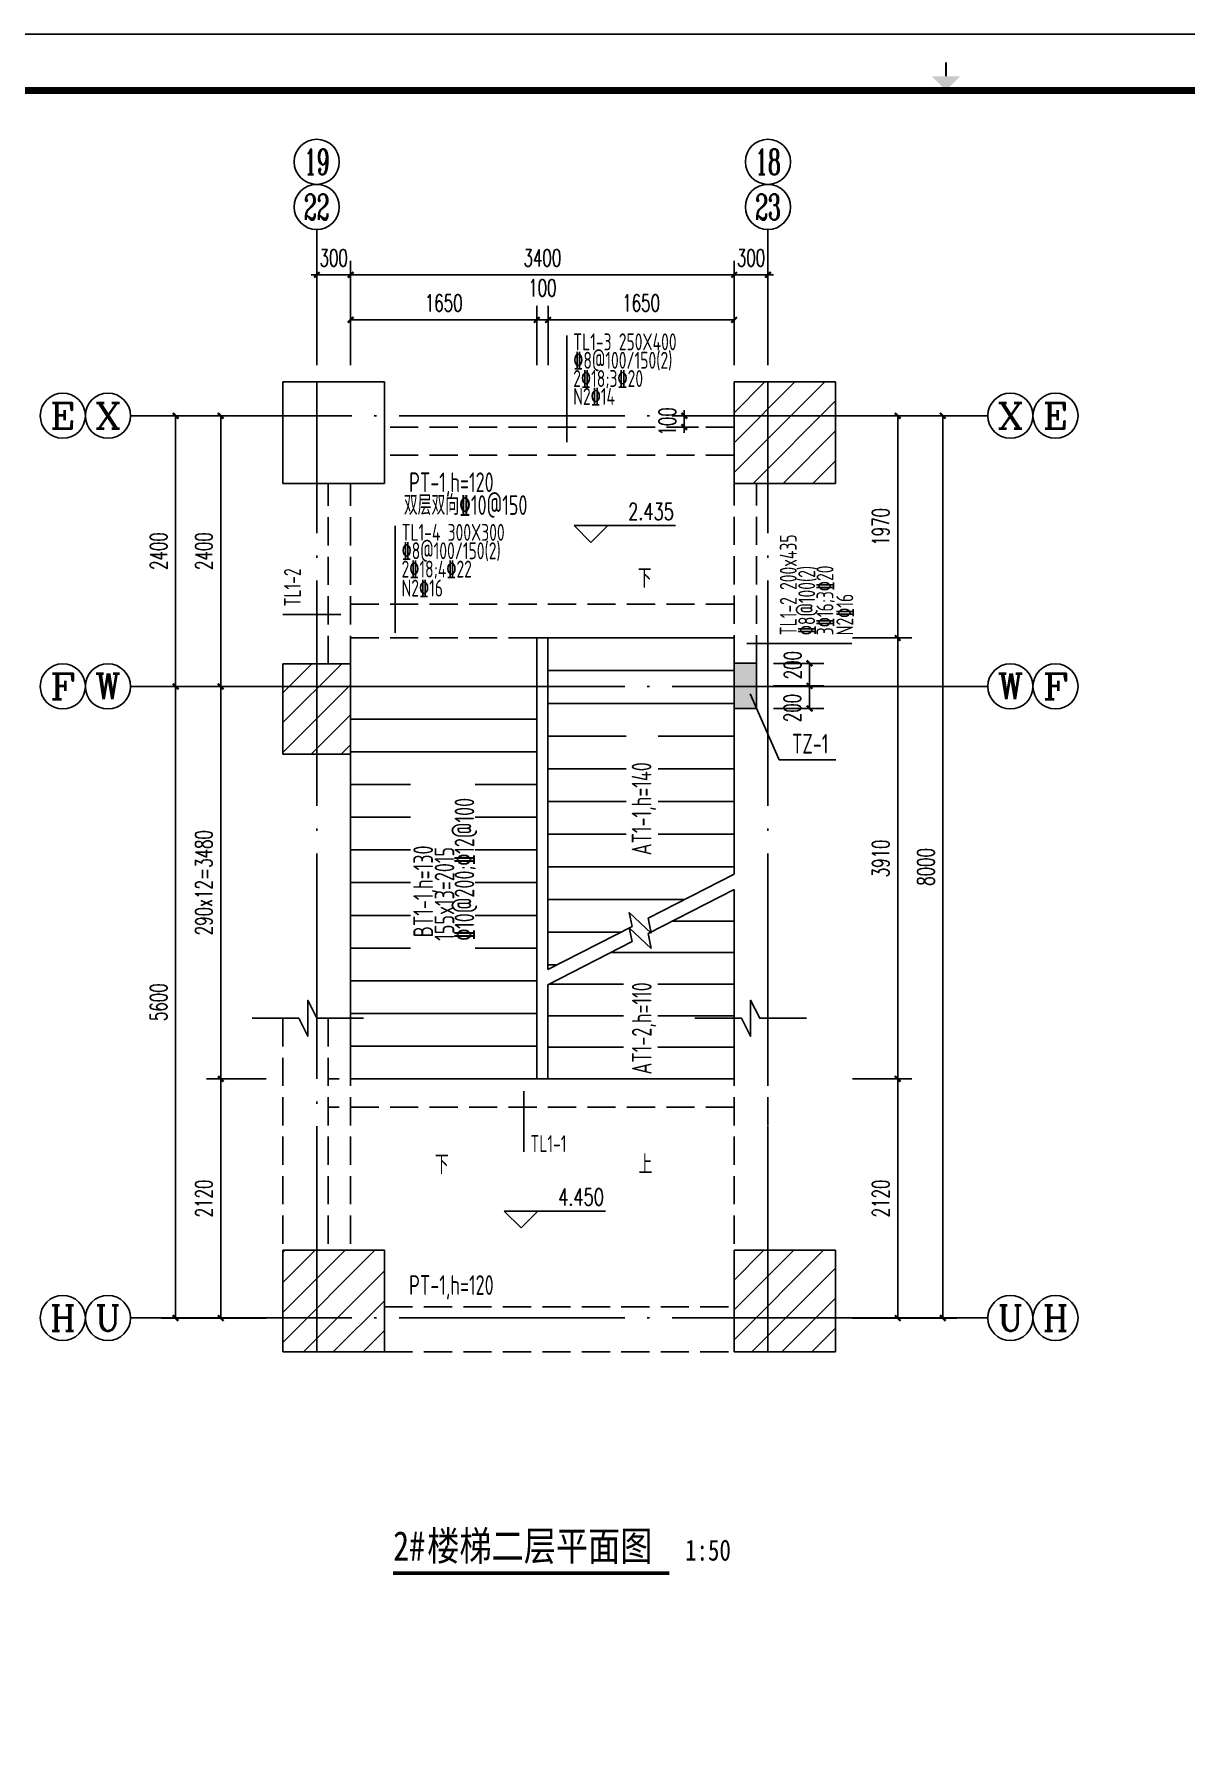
# Model space of a CAD drawing. Extents: x 239268 to 489116, y -316056 to -246175.
# Drawn here: x 275793 to 286004, y -296427 to -281302 of the extents above; entities that cross this region are included whole.
import ezdxf
from ezdxf.enums import TextEntityAlignment as Align

# ---------------------------------------------------------------- set-up
doc = ezdxf.new("R2010")
doc.units = 0
doc.header["$LTSCALE"] = 1000
doc.header["$MEASUREMENT"] = 0
doc.linetypes.add('DASH', pattern=[0.35, 0.25, -0.1])
doc.linetypes.add('DOTE', pattern=[2.42, 2, -0.2, 0.02, -0.2])
doc.layers.get('0').update_dxf_attribs({"linetype": 'CONTINUOUS'})
doc.layers.get('Defpoints').update_dxf_attribs({"color": 6, "linetype": 'CONTINUOUS'})
for name, color, linetype in [('3-ban', 84, 'CONTINUOUS'), ('3-HATCH', 8, 'CONTINUOUS'), ('3-liang-rein', 54, 'CONTINUOUS'), ('3-liang-s', 120, 'CONTINUOUS'), ('3-liang-s-1', 44, 'CONTINUOUS'), ('3-liang-xu', 120, 'DASH'), ('AXIS', 3, 'CONTINUOUS'), ('AXIS_TEXT', 7, 'CONTINUOUS'), ('COLUMN', 2, 'CONTINUOUS'), ('DIM_ELEV', 3, 'CONTINUOUS'), ('DIM_SYMB', 3, 'CONTINUOUS'), ('DOTE', 26, 'DOTE'), ('PUB_TEXT', 7, 'CONTINUOUS'), ('STAIR', 4, 'CONTINUOUS'), ('图框', 85, 'CONTINUOUS')]:
    doc.layers.add(name, color=color, linetype=linetype)
doc.styles.add('_TCH_AXIS', font='COMPLEX', dxfattribs={"bigfont": 'GBCBIG'})
doc.styles.add('_TCH_DIM', font='SIMPLEX', dxfattribs={"bigfont": 'GBCBIG'})
doc.styles.add('COMPLEX', font='COMPLEX')
doc.styles.add('DIM_FONT', font='SIMPLEX.shx', dxfattribs={"width": 0.65})
doc.styles.add('TSSD_Rein', font='Tssdeng.shx', dxfattribs={"width": 0.7, "bigfont": 'hztxt.shx'})
doc.styles.add('房间名称', font='SIMHEI.TTF', dxfattribs={"width": 0.8})
doc.dimstyles.new('DIMN50', dxfattribs={"dimscale": 0.5, "dimtxt": 300, "dimasz": 100, "dimexe": 250, "dimexo": 300, "dimgap": 150, "dimtad": 1, "dimdec": 0, "dimzin": 0, "dimdsep": 46, "dimtxsty": 'DIM_FONT', "dimblk": 'ARCHTICK', "dimcen": 0.09, "dimclrt": 7, "dimazin": 2, "dimtfac": 1, "dimtdec": 0, "dimtix": 1, "dimtmove": 2, "dimatfit": 3, "dimfxl": 0, "dimtolj": 1, "dimtzin": 0, "dimarcsym": 0})

# ---------------------------------------------------------------- blocks, each defined once
blk = doc.blocks.new('_ArchTick')
at = {"color": 0, "linetype": 'ByBlock', "const_width": 0.4}
blk.add_lwpolyline([(-0.5, -0.5), (0.5, 0.5)], dxfattribs=at)
blk = doc.blocks.new('*D566')
at = {"layer": 'AXIS', "color": 0, "lineweight": -2}
for p, q in [((277849, -290566), (277322, -290566)), ((277447, -292686), (277447, -290566)), ((277849, -292686), (277322, -292686))]:
    blk.add_line(p, q, dxfattribs=at)
at = {"layer": 'Defpoints', "color": 0}
for p in [(277447, -290566), (277999, -290566), (277999, -292686)]:
    blk.add_point(p, dxfattribs=at)
at = {"layer": 'AXIS', "color": 0, "lineweight": -2, "xscale": 50, "yscale": 50, "zscale": 50}
for p, rotation in [((277447, -290566), 90), ((277447, -292686), 270)]:
    blk.add_blockref('_ArchTick', p, dxfattribs=dict(at, rotation=rotation))
at = {"layer": 'AXIS', "color": 7, "insert": (277297, -291626), "char_height": 150, "attachment_point": 5, "rotation": 90, "style": 'DIM_FONT'}
blk.add_mtext('\\A1;2120', dxfattribs=at)
blk = doc.blocks.new('*D567')
at = {"layer": 'AXIS', "color": 0, "lineweight": -2}
for p, q in [((277849, -287086), (277322, -287086)), ((277447, -290566), (277447, -287086)), ((277849, -290566), (277322, -290566))]:
    blk.add_line(p, q, dxfattribs=at)
at = {"layer": 'Defpoints', "color": 0}
for p in [(277447, -287086), (277999, -287086), (277999, -290566)]:
    blk.add_point(p, dxfattribs=at)
at = {"layer": 'AXIS', "color": 0, "lineweight": -2, "xscale": 50, "yscale": 50, "zscale": 50}
for p, rotation in [((277447, -287086), 90), ((277447, -290566), 270)]:
    blk.add_blockref('_ArchTick', p, dxfattribs=dict(at, rotation=rotation))
at = {"layer": 'AXIS', "color": 7, "insert": (277297, -288826), "char_height": 150, "attachment_point": 5, "rotation": 90, "style": 'DIM_FONT'}
blk.add_mtext('\\A1;290x12=3480', dxfattribs=at)
blk = doc.blocks.new('*D568')
at = {"layer": 'AXIS', "color": 0, "lineweight": -2}
for p, q in [((277849, -284686), (277322, -284686)), ((277447, -287086), (277447, -284686)), ((277849, -287086), (277322, -287086))]:
    blk.add_line(p, q, dxfattribs=at)
at = {"layer": 'Defpoints', "color": 0}
for p in [(277447, -284686), (277999, -284686), (277999, -287086)]:
    blk.add_point(p, dxfattribs=at)
at = {"layer": 'AXIS', "color": 0, "lineweight": -2, "xscale": 50, "yscale": 50, "zscale": 50}
for p, rotation in [((277447, -284686), 90), ((277447, -287086), 270)]:
    blk.add_blockref('_ArchTick', p, dxfattribs=dict(at, rotation=rotation))
at = {"layer": 'AXIS', "color": 7, "insert": (277297, -285886), "char_height": 150, "attachment_point": 5, "rotation": 90, "style": 'DIM_FONT'}
blk.add_mtext('\\A1;2400', dxfattribs=at)
blk = doc.blocks.new('*D569')
at = {"layer": 'AXIS', "color": 0, "lineweight": -2}
for p, q in [((277849, -287086), (276922, -287086)), ((277047, -292686), (277047, -287086)), ((277849, -292686), (276922, -292686))]:
    blk.add_line(p, q, dxfattribs=at)
at = {"layer": 'Defpoints', "color": 0}
for p in [(277047, -287086), (277999, -287086), (277999, -292686)]:
    blk.add_point(p, dxfattribs=at)
at = {"layer": 'AXIS', "color": 0, "lineweight": -2, "xscale": 50, "yscale": 50, "zscale": 50}
for p, rotation in [((277047, -287086), 90), ((277047, -292686), 270)]:
    blk.add_blockref('_ArchTick', p, dxfattribs=dict(at, rotation=rotation))
at = {"layer": 'AXIS', "color": 7, "insert": (276897, -289886), "char_height": 150, "attachment_point": 5, "rotation": 90, "style": 'DIM_FONT'}
blk.add_mtext('\\A1;5600', dxfattribs=at)
blk = doc.blocks.new('*D570')
at = {"layer": 'AXIS', "color": 0, "lineweight": -2}
for p, q in [((277849, -284686), (276922, -284686)), ((277047, -287086), (277047, -284686)), ((277849, -287086), (276922, -287086))]:
    blk.add_line(p, q, dxfattribs=at)
at = {"layer": 'Defpoints', "color": 0}
for p in [(277047, -284686), (277999, -284686), (277999, -287086)]:
    blk.add_point(p, dxfattribs=at)
at = {"layer": 'AXIS', "color": 0, "lineweight": -2, "xscale": 50, "yscale": 50, "zscale": 50}
for p, rotation in [((277047, -284686), 90), ((277047, -287086), 270)]:
    blk.add_blockref('_ArchTick', p, dxfattribs=dict(at, rotation=rotation))
at = {"layer": 'AXIS', "color": 7, "insert": (276897, -285886), "char_height": 150, "attachment_point": 5, "rotation": 90, "style": 'DIM_FONT'}
blk.add_mtext('\\A1;2400', dxfattribs=at)
blk = doc.blocks.new('*D571')
at = {"layer": 'AXIS', "color": 0, "lineweight": -2}
for p, q in [((278599, -284236), (278599, -283711)), ((280249, -284236), (280249, -283711)), ((278599, -283836), (280249, -283836))]:
    blk.add_line(p, q, dxfattribs=at)
at = {"layer": 'Defpoints', "color": 0}
for p in [(280249, -283836), (278599, -284386), (280249, -284386)]:
    blk.add_point(p, dxfattribs=at)
at = {"layer": 'AXIS', "color": 0, "lineweight": -2, "xscale": 50, "yscale": 50, "zscale": 50, "rotation": 180}
blk.add_blockref('_ArchTick', (278599, -283836), dxfattribs=at)
at = {"layer": 'AXIS', "color": 0, "lineweight": -2, "xscale": 50, "yscale": 50, "zscale": 50}
blk.add_blockref('_ArchTick', (280249, -283836), dxfattribs=at)
at = {"layer": 'AXIS', "color": 7, "insert": (279424, -283686), "char_height": 150, "attachment_point": 5, "style": 'DIM_FONT'}
blk.add_mtext('\\A1;1650', dxfattribs=at)
blk = doc.blocks.new('*D572')
at = {"layer": 'AXIS', "color": 0, "lineweight": -2}
for p, q in [((280249, -284236), (280249, -283711)), ((280349, -284236), (280349, -283711)), ((280249, -283836), (280199, -283836)), ((280249, -283836), (280349, -283836)), ((280349, -283836), (280399, -283836))]:
    blk.add_line(p, q, dxfattribs=at)
at = {"layer": 'Defpoints', "color": 0}
for p in [(280349, -283836), (280249, -284386), (280349, -284386)]:
    blk.add_point(p, dxfattribs=at)
at = {"layer": 'AXIS', "color": 0, "lineweight": -2, "xscale": 50, "yscale": 50, "zscale": 50}
blk.add_blockref('_ArchTick', (280249, -283836), dxfattribs=at)
at = {"layer": 'AXIS', "color": 0, "lineweight": -2, "xscale": 50, "yscale": 50, "zscale": 50, "rotation": 180}
blk.add_blockref('_ArchTick', (280349, -283836), dxfattribs=at)
at = {"layer": 'AXIS', "color": 7, "insert": (280299, -283552), "char_height": 150, "attachment_point": 5, "style": 'DIM_FONT'}
blk.add_mtext('\\A1;100', dxfattribs=at)
blk = doc.blocks.new('*D573')
at = {"layer": 'AXIS', "color": 0, "lineweight": -2}
for p, q in [((280349, -284236), (280349, -283711)), ((281999, -284236), (281999, -283711)), ((280349, -283836), (281999, -283836))]:
    blk.add_line(p, q, dxfattribs=at)
at = {"layer": 'Defpoints', "color": 0}
for p in [(281999, -283836), (280349, -284386), (281999, -284386)]:
    blk.add_point(p, dxfattribs=at)
at = {"layer": 'AXIS', "color": 0, "lineweight": -2, "xscale": 50, "yscale": 50, "zscale": 50, "rotation": 180}
blk.add_blockref('_ArchTick', (280349, -283836), dxfattribs=at)
at = {"layer": 'AXIS', "color": 0, "lineweight": -2, "xscale": 50, "yscale": 50, "zscale": 50}
blk.add_blockref('_ArchTick', (281999, -283836), dxfattribs=at)
at = {"layer": 'AXIS', "color": 7, "insert": (281174, -283686), "char_height": 150, "attachment_point": 5, "style": 'DIM_FONT'}
blk.add_mtext('\\A1;1650', dxfattribs=at)
blk = doc.blocks.new('*D574')
at = {"layer": 'AXIS', "color": 0, "lineweight": -2}
for p, q in [((278299, -283436), (278249, -283436)), ((278299, -284236), (278299, -283311)), ((278299, -283436), (278599, -283436)), ((278599, -284236), (278599, -283311)), ((278599, -283436), (278649, -283436))]:
    blk.add_line(p, q, dxfattribs=at)
at = {"layer": 'Defpoints', "color": 0}
for p in [(278599, -283436), (278299, -284386), (278599, -284386)]:
    blk.add_point(p, dxfattribs=at)
at = {"layer": 'AXIS', "color": 0, "lineweight": -2, "xscale": 50, "yscale": 50, "zscale": 50}
blk.add_blockref('_ArchTick', (278299, -283436), dxfattribs=at)
at = {"layer": 'AXIS', "color": 0, "lineweight": -2, "xscale": 50, "yscale": 50, "zscale": 50, "rotation": 180}
blk.add_blockref('_ArchTick', (278599, -283436), dxfattribs=at)
at = {"layer": 'AXIS', "color": 7, "insert": (278449, -283286), "char_height": 150, "attachment_point": 5, "style": 'DIM_FONT'}
blk.add_mtext('\\A1;300', dxfattribs=at)
blk = doc.blocks.new('*D575')
at = {"layer": 'AXIS', "color": 0, "lineweight": -2}
for p, q in [((278599, -284236), (278599, -283311)), ((278599, -283436), (281999, -283436)), ((281999, -284236), (281999, -283311))]:
    blk.add_line(p, q, dxfattribs=at)
at = {"layer": 'Defpoints', "color": 0}
for p in [(281999, -283436), (278599, -284386), (281999, -284386)]:
    blk.add_point(p, dxfattribs=at)
at = {"layer": 'AXIS', "color": 0, "lineweight": -2, "xscale": 50, "yscale": 50, "zscale": 50, "rotation": 180}
blk.add_blockref('_ArchTick', (278599, -283436), dxfattribs=at)
at = {"layer": 'AXIS', "color": 0, "lineweight": -2, "xscale": 50, "yscale": 50, "zscale": 50}
blk.add_blockref('_ArchTick', (281999, -283436), dxfattribs=at)
at = {"layer": 'AXIS', "color": 7, "insert": (280299, -283286), "char_height": 150, "attachment_point": 5, "style": 'DIM_FONT'}
blk.add_mtext('\\A1;3400', dxfattribs=at)
blk = doc.blocks.new('*D576')
at = {"layer": 'AXIS', "color": 0, "lineweight": -2}
for p, q in [((281999, -283436), (281949, -283436)), ((281999, -284236), (281999, -283311)), ((281999, -283436), (282299, -283436)), ((282299, -284236), (282299, -283311)), ((282299, -283436), (282349, -283436))]:
    blk.add_line(p, q, dxfattribs=at)
at = {"layer": 'Defpoints', "color": 0}
for p in [(282299, -283436), (281999, -284386), (282299, -284386)]:
    blk.add_point(p, dxfattribs=at)
at = {"layer": 'AXIS', "color": 0, "lineweight": -2, "xscale": 50, "yscale": 50, "zscale": 50}
blk.add_blockref('_ArchTick', (281999, -283436), dxfattribs=at)
at = {"layer": 'AXIS', "color": 0, "lineweight": -2, "xscale": 50, "yscale": 50, "zscale": 50, "rotation": 180}
blk.add_blockref('_ArchTick', (282299, -283436), dxfattribs=at)
at = {"layer": 'AXIS', "color": 7, "insert": (282149, -283286), "char_height": 150, "attachment_point": 5, "style": 'DIM_FONT'}
blk.add_mtext('\\A1;300', dxfattribs=at)
blk = doc.blocks.new('*D466')
at = {"layer": 'AXIS', "color": 0, "lineweight": -2}
for p, q in [((283049, -290566), (283574, -290566)), ((283449, -292686), (283449, -290566)), ((283049, -292686), (283574, -292686))]:
    blk.add_line(p, q, dxfattribs=at)
at = {"layer": 'Defpoints', "color": 0}
for p in [(282899, -290566), (283449, -290566), (282899, -292686)]:
    blk.add_point(p, dxfattribs=at)
at = {"layer": 'AXIS', "color": 0, "lineweight": -2, "xscale": 50, "yscale": 50, "zscale": 50}
for p, rotation in [((283449, -290566), 90), ((283449, -292686), 270)]:
    blk.add_blockref('_ArchTick', p, dxfattribs=dict(at, rotation=rotation))
at = {"layer": 'AXIS', "color": 7, "insert": (283299, -291626), "char_height": 150, "attachment_point": 5, "rotation": 90, "style": 'DIM_FONT'}
blk.add_mtext('\\A1;2120', dxfattribs=at)
blk = doc.blocks.new('*D467')
at = {"layer": 'AXIS', "color": 0, "lineweight": -2}
for p, q in [((283049, -286656), (283574, -286656)), ((283449, -290566), (283449, -286656)), ((283049, -290566), (283574, -290566))]:
    blk.add_line(p, q, dxfattribs=at)
at = {"layer": 'Defpoints', "color": 0}
for p in [(282899, -286656), (283449, -286656), (282899, -290566)]:
    blk.add_point(p, dxfattribs=at)
at = {"layer": 'AXIS', "color": 0, "lineweight": -2, "xscale": 50, "yscale": 50, "zscale": 50}
for p, rotation in [((283449, -286656), 90), ((283449, -290566), 270)]:
    blk.add_blockref('_ArchTick', p, dxfattribs=dict(at, rotation=rotation))
at = {"layer": 'AXIS', "color": 7, "insert": (283299, -288611), "char_height": 150, "attachment_point": 5, "rotation": 90, "style": 'DIM_FONT'}
blk.add_mtext('\\A1;3910', dxfattribs=at)
blk = doc.blocks.new('*D468')
at = {"layer": 'AXIS', "color": 0, "lineweight": -2}
for p, q in [((283049, -284686), (283574, -284686)), ((283449, -286656), (283449, -284686)), ((283049, -286656), (283574, -286656))]:
    blk.add_line(p, q, dxfattribs=at)
at = {"layer": 'Defpoints', "color": 0}
for p in [(282899, -284686), (283449, -284686), (282899, -286656)]:
    blk.add_point(p, dxfattribs=at)
at = {"layer": 'AXIS', "color": 0, "lineweight": -2, "xscale": 50, "yscale": 50, "zscale": 50}
for p, rotation in [((283449, -284686), 90), ((283449, -286656), 270)]:
    blk.add_blockref('_ArchTick', p, dxfattribs=dict(at, rotation=rotation))
at = {"layer": 'AXIS', "color": 7, "insert": (283299, -285671), "char_height": 150, "attachment_point": 5, "rotation": 90, "style": 'DIM_FONT'}
blk.add_mtext('\\A1;1970', dxfattribs=at)
blk = doc.blocks.new('*D469')
at = {"layer": 'AXIS', "color": 0, "lineweight": -2}
for p, q in [((283049, -284686), (283974, -284686)), ((283849, -292686), (283849, -284686)), ((283049, -292686), (283974, -292686))]:
    blk.add_line(p, q, dxfattribs=at)
at = {"layer": 'Defpoints', "color": 0}
for p in [(282899, -284686), (283849, -284686), (282899, -292686)]:
    blk.add_point(p, dxfattribs=at)
at = {"layer": 'AXIS', "color": 0, "lineweight": -2, "xscale": 50, "yscale": 50, "zscale": 50}
for p, rotation in [((283849, -284686), 90), ((283849, -292686), 270)]:
    blk.add_blockref('_ArchTick', p, dxfattribs=dict(at, rotation=rotation))
at = {"layer": 'AXIS', "color": 7, "insert": (283699, -288686), "char_height": 150, "attachment_point": 5, "rotation": 90, "style": 'DIM_FONT'}
blk.add_mtext('\\A1;8000', dxfattribs=at)
blk = doc.blocks.new('_AXISO')
blk.add_circle((0, 0), 0.5)
at = {"layer": 'AXIS_TEXT', "style": 'COMPLEX', "width": 1.041667}
blk.add_attdef('A', text='', height=0.56, dxfattribs=at).set_placement((-0.25, -0.28), (0.25, -0.28), align=Align.FIT)
blk = doc.blocks.new('TJAD_TK_A1')
at = {"layer": '图框'}
blk.add_line((1341.38, 950.45), (500.38, 950.45), dxfattribs=at)
at = {"layer": '图框', "const_width": 0.3}
blk.add_lwpolyline([(920.88, 942.95), (920.88, 945.45)], dxfattribs=at)
at = {"layer": '图框', "const_width": 1.2}
blk.add_lwpolyline([(1331.38, 940.45), (525.38, 940.45), (525.38, 366.45), (1331.38, 366.45)], close=True, dxfattribs=at)
at = {"layer": '图框'}
blk.add_solid([(918.38, 942.95), (923.38, 942.95), (920.88, 940.45)], dxfattribs=at)
blk = doc.blocks.new('*D708')
at = {"layer": 'AXIS', "color": 0, "lineweight": -2}
for p, q in [((281557, -284686), (281557, -284636)), ((281509, -284686), (281682, -284686)), ((281509, -284786), (281682, -284786)), ((281557, -284686), (281557, -284786)), ((281557, -284786), (281557, -284836))]:
    blk.add_line(p, q, dxfattribs=at)
at = {"layer": 'Defpoints', "color": 0}
for p in [(281359, -284686), (281359, -284786), (281557, -284786)]:
    blk.add_point(p, dxfattribs=at)
at = {"layer": 'AXIS', "color": 0, "lineweight": -2, "xscale": 50, "yscale": 50, "zscale": 50}
for p, rotation in [((281557, -284686), 270), ((281557, -284786), 90)]:
    blk.add_blockref('_ArchTick', p, dxfattribs=dict(at, rotation=rotation))
at = {"layer": 'AXIS', "color": 7, "insert": (281407, -284736), "char_height": 150, "attachment_point": 5, "rotation": 90, "style": 'DIM_FONT'}
blk.add_mtext('\\A1;100', dxfattribs=at)
blk = doc.blocks.new('*D712')
at = {"layer": '3-liang-s', "color": 0, "lineweight": -2}
for p, q in [((282349, -286881), (282793, -286881)), ((282668, -286881), (282668, -287081)), ((282349, -287081), (282793, -287081))]:
    blk.add_line(p, q, dxfattribs=at)
at = {"layer": 'Defpoints', "color": 0}
for p in [(282199, -286881), (282199, -287081), (282668, -287081)]:
    blk.add_point(p, dxfattribs=at)
at = {"layer": '3-liang-s', "color": 0, "lineweight": -2, "xscale": 50, "yscale": 50, "zscale": 50}
for p, rotation in [((282668, -286881), 90), ((282668, -287081), 270)]:
    blk.add_blockref('_ArchTick', p, dxfattribs=dict(at, rotation=rotation))
at = {"layer": '3-liang-s', "color": 7, "insert": (282518, -286897), "char_height": 150, "attachment_point": 5, "rotation": 90, "style": 'DIM_FONT'}
blk.add_mtext('\\A1;200', dxfattribs=at)
blk = doc.blocks.new('*D713')
at = {"layer": '3-liang-s', "color": 0, "lineweight": -2}
for p, q in [((282349, -287081), (282793, -287081)), ((282668, -287081), (282668, -287281)), ((282348, -287281), (282793, -287281))]:
    blk.add_line(p, q, dxfattribs=at)
at = {"layer": 'Defpoints', "color": 0}
for p in [(282199, -287081), (282198, -287281), (282668, -287281)]:
    blk.add_point(p, dxfattribs=at)
at = {"layer": '3-liang-s', "color": 0, "lineweight": -2, "xscale": 50, "yscale": 50, "zscale": 50}
for p, rotation in [((282668, -287081), 90), ((282668, -287281), 270)]:
    blk.add_blockref('_ArchTick', p, dxfattribs=dict(at, rotation=rotation))
at = {"layer": '3-liang-s', "color": 7, "insert": (282515, -287277), "char_height": 150, "attachment_point": 5, "rotation": 90, "style": 'DIM_FONT'}
blk.add_mtext('\\A1;200', dxfattribs=at)

msp = doc.modelspace()

# ---------------------------------------------------------------- hatches: boundary and pattern name
at = {"layer": '3-HATCH'}
h = msp.add_hatch(dxfattribs=at)
h.set_pattern_fill('ANSI31', color=256, scale=1500, style=0)
h.paths.add_polyline_path([(282898.5, -284385.7), (281998.5, -284385.7), (281998.5, -285285.7), (282898.5, -285285.7)])
h = msp.add_hatch(dxfattribs=at)
h.set_pattern_fill('ANSI31', color=256, scale=1500, style=0)
h.set_pattern_definition([(45, (10945.33, 1e-08), (-132.58252, 132.58252), [])])
h.paths.add_polyline_path([(277998.5, -286885.7), (277998.5, -287685.7), (278598.5, -287685.7), (278598.5, -286885.7)])
msp.add_hatch(color=256, dxfattribs=at).paths.add_polyline_path([(281998.5, -287280.7), (282198.5, -287280.7), (282198.5, -286880.7), (281998.5, -286880.7)])
h = msp.add_hatch(dxfattribs=at)
h.set_pattern_fill('ANSI31', color=256, scale=1500, style=0)
h.paths.add_polyline_path([(278898.5, -292085.7), (277998.5, -292085.7), (277998.5, -292985.7), (278898.5, -292985.7)])
h = msp.add_hatch(dxfattribs=at)
h.set_pattern_fill('ANSI31', color=256, scale=1500, style=0)
h.paths.add_polyline_path([(282898.5, -292085.7), (281998.5, -292085.7), (281998.5, -292985.7), (282898.5, -292985.7)])

# ---------------------------------------------------------------- linework, layer by layer
at = {"layer": '3-ban'}
for p, q in [((282141.4, -287150.4), (282398.1, -287737.4)), ((282398.1, -287737.4), (282902.1, -287737.4))]:
    msp.add_line(p, q, dxfattribs=at)
at = {"layer": '3-liang-rein'}
for p, q in [((280514.7, -284920.3), (280514.7, -283973.5)), ((278992.5, -286609.4), (278992.5, -285662.7)), ((278512.4, -286449.2), (277998.2, -286449.2)), ((283043.5, -286704.5), (282112.8, -286704.5)), ((280135, -291211.4), (280135, -290674.4))]:
    msp.add_line(p, q, dxfattribs=at)
at = {"layer": '3-liang-s-1'}
for points in [[(278713.3, -290027.7), (278299, -290027.7), (278218.9, -289868.1), (278218.9, -290187.4), (278138.8, -290027.7), (277724.5, -290027.7)], [(282639.7, -290027.7), (282225.4, -290027.7), (282145.3, -289868.1), (282145.3, -290187.4), (282065.2, -290027.7), (281650.9, -290027.7)]]:
    msp.add_lwpolyline(points, dxfattribs=at)
at = {"layer": '3-liang-xu'}
for p, q in [((281998.5, -284785.7), (278898.5, -284785.7)), ((281998.5, -285035.7), (278898.5, -285035.7)), ((278398.5, -286885.7), (278398.5, -285285.7)), ((278598.5, -286885.7), (278598.5, -285285.7)), ((281998.5, -286880.7), (281998.5, -285285.7)), ((282198.5, -286880.7), (282198.5, -285285.7)), ((281998.5, -286355.7), (278598.5, -286355.7)), ((281998.5, -286655.7), (278598.5, -286655.7)), ((277998.5, -290027.7), (277998.5, -292085.7)), ((278398.5, -290027.7), (278398.5, -292085.7)), ((278598.5, -290027.7), (278598.5, -292085.7)), ((281998.5, -290027.7), (281998.5, -292085.7)), ((282298.5, -290027.7), (282298.5, -292085.7)), ((281998.5, -290565.7), (278398.5, -290565.7)), ((281998.5, -290815.7), (278398.5, -290815.7)), ((278898.5, -292585.7), (281998.5, -292585.7)), ((278898.5, -292985.7), (281998.5, -292985.7))]:
    msp.add_line(p, q, dxfattribs=at)
at = {"layer": 'AXIS'}
for p, q in [((278298.5, -282633.9), (278298.5, -282633.9)), ((282298.5, -282633.9), (282298.5, -282633.9)), ((278298.5, -284235.7), (278298.5, -283033.9)), ((282298.5, -284235.7), (282298.5, -283033.9)), ((276246.8, -284685.7), (276246.8, -284685.7)), ((277848.5, -284685.7), (276646.8, -284685.7)), ((283048.5, -284685.7), (284248.5, -284685.7)), ((284648.5, -284685.7), (284648.5, -284685.7)), ((276246.8, -287085.7), (276246.8, -287085.7)), ((277848.5, -287085.7), (276646.8, -287085.7)), ((283048.5, -287085.7), (284248.5, -287085.7)), ((284648.5, -287085.7), (284648.5, -287085.7)), ((276246.8, -292685.7), (276246.8, -292685.7)), ((277848.5, -292685.7), (276646.8, -292685.7)), ((283048.5, -292685.7), (284248.5, -292685.7)), ((284648.5, -292685.7), (284648.5, -292685.7))]:
    msp.add_line(p, q, dxfattribs=at)
at = {"layer": 'COLUMN'}
for p, q in [((278898.5, -284385.7), (277998.5, -284385.7)), ((277998.5, -284385.7), (277998.5, -285285.7)), ((278898.5, -285285.7), (278898.5, -284385.7)), ((282898.5, -284385.7), (281998.5, -284385.7)), ((281998.5, -284385.7), (281998.5, -285285.7)), ((282898.5, -285285.7), (282898.5, -284385.7)), ((277998.5, -285285.7), (278898.5, -285285.7)), ((281998.5, -285285.7), (282898.5, -285285.7)), ((278598.5, -286885.7), (277998.5, -286885.7)), ((277998.5, -286885.7), (277998.5, -287685.7)), ((278598.5, -287685.7), (278598.5, -286885.7)), ((277998.5, -287685.7), (278598.5, -287685.7)), ((278898.5, -292085.7), (277998.5, -292085.7)), ((277998.5, -292085.7), (277998.5, -292985.7)), ((278898.5, -292985.7), (278898.5, -292085.7)), ((282898.5, -292085.7), (281998.5, -292085.7)), ((281998.5, -292085.7), (281998.5, -292985.7)), ((282898.5, -292985.7), (282898.5, -292085.7)), ((277998.5, -292985.7), (278898.5, -292985.7)), ((281998.5, -292985.7), (282898.5, -292985.7))]:
    msp.add_line(p, q, dxfattribs=at)
msp.add_lwpolyline([(281998.5, -287280.7), (282198.5, -287280.7), (282198.5, -286880.7), (281998.5, -286880.7)], close=True, dxfattribs=at)
at = {"layer": 'DIM_ELEV'}
for p, q in [((280729.7, -285808.9), (280579.7, -285658.9)), ((280579.7, -285658.9), (281479.7, -285658.9)), ((280729.7, -285808.9), (280879.7, -285658.9)), ((280109.4, -291887.1), (279959.4, -291737.1)), ((279959.4, -291737.1), (280859.4, -291737.1)), ((280109.4, -291887.1), (280259.4, -291737.1))]:
    msp.add_line(p, q, dxfattribs=at)
at = {"layer": 'DIM_SYMB'}
for points in [[(281203.5, -286275.9, 0, 0, 0), (281203.5, -286837.2, 40, 0, 0), (281203.5, -286987.2, 0, 0, 0)], [(279423.5, -291181.1, 0, 0, 0), (279423.5, -290771.1, 40, 0, 0), (279423.5, -290621.1, 0, 0, 0)], [(281203.5, -291181.1, 0, 0, 0), (281203.5, -290771.1, 40, 0, 0), (281203.5, -290621.1, 0, 0, 0)]]:
    msp.add_lwpolyline(points, format="xyseb", dxfattribs=at)
at = {"layer": 'DIM_SYMB', "const_width": 35}
msp.add_lwpolyline([(278975.6, -294948.6), (281423.8, -294948.6)], dxfattribs=at)
at = {"layer": 'DOTE'}
for p, q in [((278298.5, -292985.7), (278298.5, -284385.7)), ((282298.5, -292985.7), (282298.5, -284385.7)), ((283448.5, -284685.7), (277448.5, -284685.7)), ((283448.5, -287085.7), (277448.5, -287085.7)), ((283448.5, -292685.7), (277448.5, -292685.7))]:
    msp.add_line(p, q, dxfattribs=at)
at = {"layer": 'STAIR'}
for p, q in [((280248.5, -286655.7), (280248.5, -290565.7)), ((280248.5, -286655.7), (280348.5, -286655.7)), ((280348.5, -289596.2), (280348.5, -286655.7)), ((280348.5, -286655.7), (281998.5, -286655.7)), ((281998.5, -288750.5), (281998.5, -286655.7)), ((280348.5, -286945.7), (281998.5, -286945.7)), ((278598.5, -287085.7), (278598.5, -290565.7)), ((280248.5, -287085.7), (278598.5, -287085.7)), ((280348.5, -287235.7), (281998.5, -287235.7)), ((280248.5, -287375.7), (278598.5, -287375.7)), ((280248.5, -287665.7), (278598.5, -287665.7)), ((280348.5, -287525.7), (281042.7, -287525.7)), ((281325.1, -287525.7), (281998.5, -287525.7)), ((280348.5, -287815.7), (281042.7, -287815.7)), ((281325.1, -287815.7), (281998.5, -287815.7)), ((279128.5, -287955.7), (278598.5, -287955.7)), ((280248.5, -287955.7), (279702, -287955.7)), ((280348.5, -288105.7), (281042.7, -288105.7)), ((281325.1, -288105.7), (281998.5, -288105.7)), ((279128.5, -288245.7), (278598.5, -288245.7)), ((280248.5, -288245.7), (279702, -288245.7)), ((280348.5, -288395.7), (281042.7, -288395.7)), ((281325.1, -288395.7), (281998.5, -288395.7)), ((279128.5, -288535.7), (278598.5, -288535.7)), ((280248.5, -288535.7), (279702, -288535.7)), ((280348.5, -288685.7), (281998.5, -288685.7)), ((279128.5, -288825.7), (278598.5, -288825.7)), ((280248.5, -288825.7), (279702, -288825.7)), ((281998.5, -288750.5), (281235.7, -289141.5)), ((280348.5, -288975.7), (281559.2, -288975.7)), ((281998.5, -288885.7), (281235.7, -289276.2)), ((281998.5, -290565.7), (281998.5, -288885.7)), ((279128.5, -289115.7), (278598.5, -289115.7)), ((280248.5, -289115.7), (279702, -289115.7)), ((281264.1, -289273.4), (281066.9, -289090.5)), ((281066.9, -289090.5), (281093.6, -289214.3)), ((281235.7, -289141.5), (281264.1, -289273.4)), ((281451.6, -289165.7), (281998.5, -289165.7)), ((281093.6, -289214.3), (280348.5, -289596.2)), ((280348.5, -289265.7), (280993.4, -289265.7)), ((281264.1, -289408.2), (281067, -289225.1)), ((281067, -289225.1), (281093.6, -289348.9)), ((281235.7, -289276.2), (281264.1, -289408.2)), ((281255.7, -289265.7), (281262.4, -289265.7)), ((279128.5, -289405.7), (278598.5, -289405.7)), ((280248.5, -289405.7), (279702, -289405.7)), ((281093.6, -289348.9), (280348.5, -289730.4)), ((280904.6, -289445.7), (281998.5, -289445.7)), ((280348.5, -289555.7), (280427.6, -289555.7)), ((280248.5, -289695.7), (278598.5, -289695.7)), ((280348.5, -290565.7), (280348.5, -289730.4)), ((280357.7, -289725.7), (281018.7, -289725.7)), ((281323.8, -289725.7), (281998.5, -289725.7)), ((280248.5, -289985.7), (278598.5, -289985.7)), ((280348.5, -290005.7), (281018.7, -290005.7)), ((281323.8, -290005.7), (281998.5, -290005.7)), ((280248.5, -290275.7), (278598.5, -290275.7)), ((280348.5, -290285.7), (281018.7, -290285.7)), ((281323.8, -290285.7), (281998.5, -290285.7)), ((280248.5, -290565.7), (278598.5, -290565.7)), ((280348.5, -290565.7), (280248.5, -290565.7)), ((280348.5, -290565.7), (281998.5, -290565.7))]:
    msp.add_line(p, q, dxfattribs=at)
at = {"layer": '图框'}
msp.add_lwpolyline([(262852.4, -281301.7), (304902.4, -281301.7), (304902.4, -311001.7), (262852.4, -311001.7)], close=True, dxfattribs=at)

# ---------------------------------------------------------------- block references
at = {"layer": 'AXIS'}
ref = msp.add_blockref('_AXISO', (278298.5, -282433.9), dxfattribs=dict(at, xscale=400, yscale=400, zscale=400))
ref.add_attrib('A', '19', dxfattribs={"layer": 'AXIS_TEXT', "height": 226.27, "style": '_TCH_AXIS', "width": 0.724138}).set_placement((278185.4, -282547.1), (278411.7, -282547.1), align=Align.FIT)
ref = msp.add_blockref('_AXISO', (282298.5, -282433.9), dxfattribs=dict(at, xscale=400, yscale=400, zscale=400))
ref.add_attrib('A', '18', dxfattribs={"layer": 'AXIS_TEXT', "height": 226.27, "style": '_TCH_AXIS', "width": 0.724138}).set_placement((282185.4, -282547.1), (282411.7, -282547.1), align=Align.FIT)
ref = msp.add_blockref('_AXISO', (278298.5, -282833.9), dxfattribs=dict(at, xscale=400, yscale=400, zscale=400))
ref.add_attrib('A', '22', dxfattribs={"layer": 'AXIS_TEXT', "height": 226.27, "style": '_TCH_AXIS', "width": 0.617647}).set_placement((278185.4, -282947.1), (278411.7, -282947.1), align=Align.FIT)
ref = msp.add_blockref('_AXISO', (282298.5, -282833.9), dxfattribs=dict(at, xscale=400, yscale=400, zscale=400))
ref.add_attrib('A', '23', dxfattribs={"layer": 'AXIS_TEXT', "height": 226.27, "style": '_TCH_AXIS', "width": 0.617647}).set_placement((282185.4, -282947.1), (282411.7, -282947.1), align=Align.FIT)
ref = msp.add_blockref('_AXISO', (276046.8, -284685.7), dxfattribs=dict(at, xscale=400, yscale=400, zscale=400))
ref.add_attrib('A', 'E', dxfattribs={"layer": 'AXIS_TEXT', "height": 226.3, "style": '_TCH_AXIS', "width": 1.3125}).set_placement((275933.6, -284798.8), (276159.9, -284798.8), align=Align.FIT)
ref = msp.add_blockref('_AXISO', (276446.8, -284685.7), dxfattribs=dict(at, xscale=400, yscale=400, zscale=400))
ref.add_attrib('A', 'X', dxfattribs={"layer": 'AXIS_TEXT', "height": 226.3, "style": '_TCH_AXIS', "width": 1.166667}).set_placement((276333.6, -284798.8), (276559.9, -284798.8), align=Align.FIT)
ref = msp.add_blockref('_AXISO', (284448.5, -284685.7), dxfattribs=dict(at, xscale=400, yscale=400, zscale=400))
ref.add_attrib('A', 'X', dxfattribs={"layer": 'AXIS_TEXT', "height": 226.3, "style": '_TCH_AXIS', "width": 1.166667}).set_placement((284335.4, -284798.8), (284561.7, -284798.8), align=Align.FIT)
ref = msp.add_blockref('_AXISO', (284848.5, -284685.7), dxfattribs=dict(at, xscale=400, yscale=400, zscale=400))
ref.add_attrib('A', 'E', dxfattribs={"layer": 'AXIS_TEXT', "height": 226.3, "style": '_TCH_AXIS', "width": 1.3125}).set_placement((284735.4, -284798.8), (284961.7, -284798.8), align=Align.FIT)
ref = msp.add_blockref('_AXISO', (276046.8, -287085.7), dxfattribs=dict(at, xscale=400, yscale=400, zscale=400))
ref.add_attrib('A', 'F', dxfattribs={"layer": 'AXIS_TEXT', "height": 226.3, "style": '_TCH_AXIS', "width": 1.3125}).set_placement((275933.6, -287198.8), (276159.9, -287198.8), align=Align.FIT)
ref = msp.add_blockref('_AXISO', (276446.8, -287085.7), dxfattribs=dict(at, xscale=400, yscale=400, zscale=400))
ref.add_attrib('A', 'W', dxfattribs={"layer": 'AXIS_TEXT', "height": 226.3, "style": '_TCH_AXIS', "width": 0.954545}).set_placement((276333.6, -287198.8), (276559.9, -287198.8), align=Align.FIT)
ref = msp.add_blockref('_AXISO', (284448.5, -287085.7), dxfattribs=dict(at, xscale=400, yscale=400, zscale=400))
ref.add_attrib('A', 'W', dxfattribs={"layer": 'AXIS_TEXT', "height": 226.3, "style": '_TCH_AXIS', "width": 0.954545}).set_placement((284335.4, -287198.8), (284561.7, -287198.8), align=Align.FIT)
ref = msp.add_blockref('_AXISO', (284848.5, -287085.7), dxfattribs=dict(at, xscale=400, yscale=400, zscale=400))
ref.add_attrib('A', 'F', dxfattribs={"layer": 'AXIS_TEXT', "height": 226.3, "style": '_TCH_AXIS', "width": 1.3125}).set_placement((284735.4, -287198.8), (284961.7, -287198.8), align=Align.FIT)
ref = msp.add_blockref('_AXISO', (276046.8, -292685.7), dxfattribs=dict(at, xscale=400, yscale=400, zscale=400))
ref.add_attrib('A', 'H', dxfattribs={"layer": 'AXIS_TEXT', "height": 226.3, "style": '_TCH_AXIS', "width": 1.05}).set_placement((275933.6, -292798.8), (276159.9, -292798.8), align=Align.FIT)
ref = msp.add_blockref('_AXISO', (276446.8, -292685.7), dxfattribs=dict(at, xscale=400, yscale=400, zscale=400))
ref.add_attrib('A', 'U', dxfattribs={"layer": 'AXIS_TEXT', "height": 226.3, "style": '_TCH_AXIS', "width": 1.05}).set_placement((276333.6, -292798.8), (276559.9, -292798.8), align=Align.FIT)
ref = msp.add_blockref('_AXISO', (284448.5, -292685.7), dxfattribs=dict(at, xscale=400, yscale=400, zscale=400))
ref.add_attrib('A', 'U', dxfattribs={"layer": 'AXIS_TEXT', "height": 226.3, "style": '_TCH_AXIS', "width": 1.05}).set_placement((284335.4, -292798.8), (284561.7, -292798.8), align=Align.FIT)
ref = msp.add_blockref('_AXISO', (284848.5, -292685.7), dxfattribs=dict(at, xscale=400, yscale=400, zscale=400))
ref.add_attrib('A', 'H', dxfattribs={"layer": 'AXIS_TEXT', "height": 226.3, "style": '_TCH_AXIS', "width": 1.05}).set_placement((284735.4, -292798.8), (284961.7, -292798.8), align=Align.FIT)
at = {"layer": '图框', "xscale": 50, "yscale": 50, "zscale": 50}
msp.add_blockref('TJAD_TK_A1', (237833.4, -328824.2), dxfattribs=at)

# ---------------------------------------------------------------- texts
at = {"layer": '3-ban', "style": 'TSSD_Rein', "width": 0.7}
for s, p in [('PT-1,h=120', (279116.7, -285362.9)), ('双层双向%%13210@150', (279070.7, -285565.3)), ('PT-1,h=120', (279116.7, -292481.2))]:
    msp.add_text(s, height=175, dxfattribs=at).set_placement(p)
msp.add_text('TZ-1', height=175, dxfattribs=at).set_placement((282673.6, -287593.4, 1920), align=Align.MIDDLE)
for s, p in [('AT1-1,h=140', (281265.9, -288583.2)), ('%%13210@200;%%13212@100', (279695.3, -289340.3)), ('BT1-1,h=130', (279329.6, -289310.4)), ('155x13=2015', (279518.3, -289340.8)), ('AT1-2,h=110', (281267.6, -290526.8))]:
    msp.add_text(s, height=175, rotation=90, dxfattribs=at).set_placement(p)
at = {"layer": '3-liang-rein', "style": 'TSSD_Rein', "width": 0.7}
for s, p in [('TL1-3 250X400', (280572.6, -284105.4)), ('%%1328@100/150(2)', (280572.6, -284268.8)), ('2%%13218;3%%13220', (280572.6, -284430.9)), ('N2%%13214', (280572.6, -284589.3)), ('TL1-4 300X300', (279050.4, -285794.6)), ('%%1328@100/150(2)', (279050.4, -285958)), ('2%%13218;4%%13222', (279050.4, -286120.1)), ('N2%%13216', (279050.4, -286289.1)), ('TL1-1', (280192.9, -291215))]:
    msp.add_text(s, height=150, dxfattribs=at).set_placement(p)
for s, p in [('TL1-2 200x435', (282554.2, -286631.9)), ('TL1-2', (278157.9, -286376.5)), ('%%1328@100(2)', (282717.6, -286631.9)), ('3%%13216;3%%13220', (282879.7, -286631.9)), ('N2%%13216', (283055.3, -286631.9))]:
    msp.add_text(s, height=150, rotation=90, dxfattribs=at).set_placement(p)
at = {"layer": 'PUB_TEXT'}
for s, height, style, width, p in [('2.435', 148.75, '_TCH_DIM', 0.705882, (281059.7, -285608.9)), ('4.450', 148.75, '_TCH_DIM', 0.705882, (280439.4, -291687.1)), ('2#', 261.39, '房间名称', 0.8, (278975.6, -294837.2)), ('楼梯二层平面图', 261.39, '房间名称', 0.8, (279278, -294837.2)), ('1:50', 186.71, '房间名称', 0.8, (281563.8, -294837.2))]:
    msp.add_text(s, height=height, dxfattribs=dict(at, style=style, width=width)).set_placement(p)
at = {"layer": 'PUB_TEXT', "style": '_TCH_DIM'}
for s, p in [('下', (281144.7, -286209.1)), ('下', (279346.1, -291409.4)), ('上', (281151.4, -291409.4))]:
    msp.add_text(s, height=168.8, dxfattribs=at).set_placement(p)

# ---------------------------------------------------------------- dimensions: what is measured, and where the dimension line sits
at = {"layer": '3-liang-s'}
for base, p1, p2, picture, middle in [((282668, -287080.7), (282198.5, -286880.7), (282198.5, -287080.7), '*D712', (282518, -286897.3)), ((282668, -287280.7), (282198.5, -287080.7), (282198.4, -287280.7), '*D713', (282515.2, -287277.2))]:
    dim = msp.add_linear_dim(base=base, p1=p1, p2=p2, angle=90, dimstyle='DIMN50', dxfattribs=at)
    dim.commit()
    dim.dimension.update_dxf_attribs({"geometry": picture, "text_midpoint": middle, "dimtype": 160})
at = {"layer": 'AXIS'}
for p1, p2, distance, picture, middle in [((278298.5, -284385.7), (278598.5, -284385.7), 950, '*D574', (278448.5, -283285.7)), ((278598.5, -284385.7), (281998.5, -284385.7), 950, '*D575', (280298.5, -283285.7)), ((281998.5, -284385.7), (282298.5, -284385.7), 950, '*D576', (282148.5, -283285.7)), ((278598.5, -284385.7), (280248.5, -284385.7), 550, '*D571', (279423.5, -283685.7)), ((280348.5, -284385.7), (281998.5, -284385.7), 550, '*D573', (281173.5, -283685.7)), ((277998.5, -287085.7), (277998.5, -284685.7), 951.8, '*D570', (276896.8, -285885.7)), ((277998.5, -287085.7), (277998.5, -284685.7), 551.8, '*D568', (277296.8, -285885.7)), ((282898.5, -286655.7), (282898.5, -284685.7), -550, '*D468', (283298.5, -285670.7)), ((282898.5, -292685.7), (282898.5, -284685.7), -950, '*D469', (283698.5, -288685.7)), ((282898.5, -290565.7), (282898.5, -286655.7), -550, '*D467', (283298.5, -288610.7)), ((277998.5, -292685.7), (277998.5, -287085.7), 951.8, '*D569', (276896.8, -289885.7)), ((277998.5, -292685.7), (277998.5, -290565.7), 551.8, '*D566', (277296.8, -291625.7)), ((282898.5, -292685.7), (282898.5, -290565.7), -550, '*D466', (283298.5, -291625.7))]:
    dim = msp.add_aligned_dim(p1=p1, p2=p2, distance=distance, dimstyle='DIMN50', dxfattribs=at)
    dim.commit()
    dim.dimension.update_dxf_attribs({"geometry": picture, "text_midpoint": middle})
dim = msp.add_linear_dim(base=(280348.5, -283835.7), p1=(280248.5, -284385.7), p2=(280348.5, -284385.7), angle=0, dimstyle='DIMN50', dxfattribs=at)
dim.commit()
dim.dimension.update_dxf_attribs({"geometry": '*D572', "text_midpoint": (280298.5, -283551.9), "dimtype": 161})
dim = msp.add_linear_dim(base=(281556.5, -284785.7), p1=(281359.1, -284685.7), p2=(281359.1, -284785.7), angle=90, dimstyle='DIMN50', dxfattribs=at)
dim.commit()
dim.dimension.update_dxf_attribs({"geometry": '*D708', "text_midpoint": (281406.5, -284735.7)})
dim = msp.add_aligned_dim(p1=(277998.5, -290565.7), p2=(277998.5, -287085.7), distance=551.8, text='290x12=3480', dimstyle='DIMN50', dxfattribs=at)
dim.commit()
dim.dimension.update_dxf_attribs({"geometry": '*D567', "text_midpoint": (277296.8, -288825.7)})

doc.saveas('drawing.dxf')
